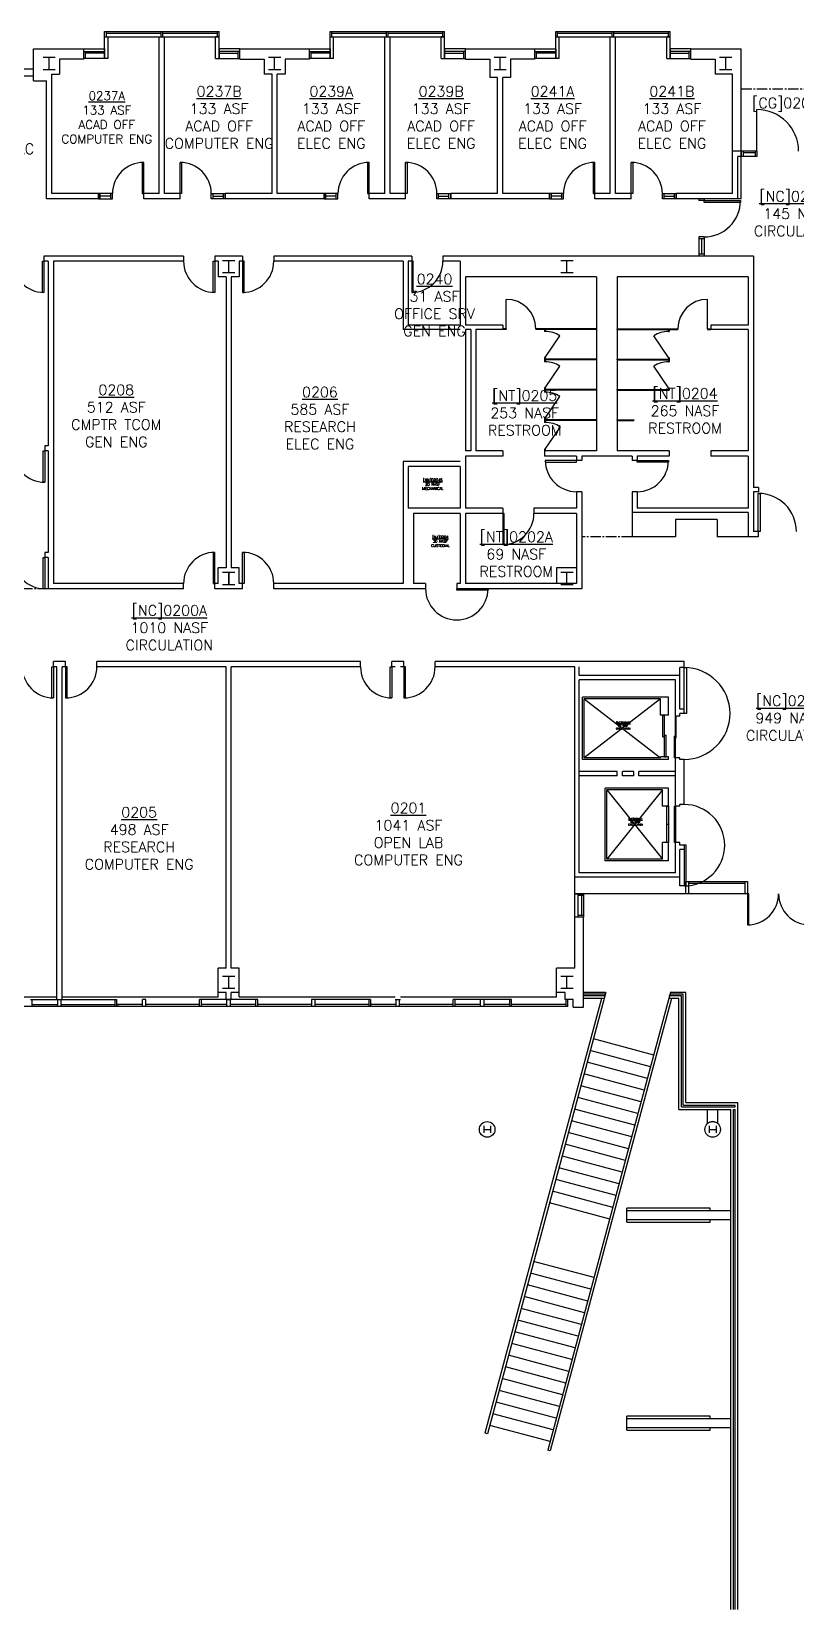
# Model space of a CAD drawing. Header units: inches. Extents: x 1097 to 7213, y 628 to 5215.
# Drawn here: x 2848 to 3729, y 1752 to 3573 of the extents above; entities that cross this region are included whole.
import ezdxf

# ---------------------------------------------------------------- set-up
doc = ezdxf.new("R2010")
doc.units = ezdxf.units.IN
doc.header["$LTSCALE"] = 48
doc.header["$MEASUREMENT"] = 0
doc.linetypes.add('CENTER2', pattern=[1.125, 0.75, -0.125, 0.125, -0.125])
for name, color, linetype in [('a-area-iden', 7, 'Continuous'), ('a-clng', 20, 'Continuous'), ('a-cols', 1, 'Continuous'), ('a-door', 3, 'Continuous'), ('a-flor-evtr', 3, 'Continuous'), ('a-flor-hral', 4, 'Continuous'), ('a-flor-strs', 9, 'Continuous'), ('a-flor-tptn', 9, 'Continuous'), ('a-glaz', 5, 'Continuous'), ('a-wall', 7, 'Continuous')]:
    doc.layers.add(name, color=color, linetype=linetype)
doc.styles.get("Standard").update_dxf_attribs({"font": 'romans.shx'})

msp = doc.modelspace()

# ---------------------------------------------------------------- linework, layer by layer
at = {"layer": 'a-clng', "linetype": 'CENTER2', "ltscale": 0.333333}
for p, q in [((3665.9, 3507.2), (3797.9, 3507.2)), ((3539.9, 2990.2), (3481.9, 2990.2)), ((2866.9, 2930.2), (2696.9, 2930.2))]:
    msp.add_line(p, q, dxfattribs=at)
at = {"layer": 'a-cols'}
for p, q in [((2874.9, 3543.2), (2860.9, 3543.2)), ((2867.9, 3529.2), (2867.9, 3543.2)), ((3134.9, 3543.2), (3120.9, 3543.2)), ((3127.9, 3529.2), (3127.9, 3543.2)), ((3394.9, 3543.2), (3380.9, 3543.2)), ((3387.9, 3529.2), (3387.9, 3543.2)), ((3654.9, 3543.2), (3640.9, 3543.2)), ((3647.9, 3529.2), (3647.9, 3543.2)), ((2874.9, 3529.2), (2860.9, 3529.2)), ((3134.9, 3529.2), (3120.9, 3529.2)), ((3394.9, 3529.2), (3380.9, 3529.2)), ((3654.9, 3529.2), (3640.9, 3529.2)), ((3067.9, 3309.2), (3081.9, 3309.2)), ((3074.9, 3295.2), (3074.9, 3309.2)), ((3457.9, 3309.2), (3471.9, 3309.2)), ((3464.9, 3295.2), (3464.9, 3309.2)), ((3067.9, 3295.2), (3081.9, 3295.2)), ((3457.9, 3295.2), (3471.9, 3295.2)), ((3067.9, 2949.2), (3081.9, 2949.2)), ((3067.9, 2949.2), (3081.9, 2949.2)), ((3067.9, 2935.2), (3081.9, 2935.2)), ((3067.9, 2935.2), (3081.9, 2935.2)), ((3074.9, 2935.2), (3074.9, 2949.2)), ((3074.9, 2949.2), (3074.9, 2935.2)), ((3457.9, 2949.2), (3471.9, 2949.2)), ((3457.9, 2935.2), (3471.9, 2935.2)), ((3464.9, 2935.2), (3464.9, 2949.2)), ((3067.9, 2483.2), (3081.9, 2483.2)), ((3074.9, 2469.2), (3074.9, 2483.2)), ((3457.9, 2483.2), (3471.9, 2483.2)), ((3464.9, 2469.2), (3464.9, 2483.2)), ((3067.9, 2469.2), (3081.9, 2469.2)), ((3457.9, 2469.2), (3471.9, 2469.2)), ((3368.9, 2310.2), (3368.9, 2302.2)), ((3368.9, 2306.2), (3376.9, 2306.2)), ((3376.9, 2310.2), (3376.9, 2302.2)), ((3628.9, 2310.2), (3628.9, 2302.2)), ((3628.9, 2306.2), (3636.9, 2306.2)), ((3636.9, 2310.2), (3636.9, 2302.2))]:
    msp.add_line(p, q, dxfattribs=at)
for centre in [(3372.9, 2306.2), (3632.9, 2306.2)]:
    msp.add_circle(centre, 9, dxfattribs=at)
at = {"layer": 'a-door'}
for p, q in [((3683.9, 3435.2), (3683.9, 3483.2)), ((2976.9, 3422.2), (2975.1, 3422.2)), ((2975.1, 3422.2), (2975.1, 3386.2)), ((2976.9, 3386.2), (2976.9, 3422.2)), ((3018.9, 3386.2), (3018.9, 3422.2)), ((3018.9, 3422.2), (3020.7, 3422.2)), ((3020.7, 3422.2), (3020.7, 3386.2)), ((3236.9, 3422.2), (3235.1, 3422.2)), ((3235.1, 3422.2), (3235.1, 3386.2)), ((3236.9, 3386.2), (3236.9, 3422.2)), ((3278.9, 3386.2), (3278.9, 3422.2)), ((3278.9, 3422.2), (3280.7, 3422.2)), ((3280.7, 3422.2), (3280.7, 3386.2)), ((3496.9, 3422.2), (3495.1, 3422.2)), ((3495.1, 3422.2), (3495.1, 3386.2)), ((3496.9, 3386.2), (3496.9, 3422.2)), ((3538.9, 3386.2), (3538.9, 3422.2)), ((3538.9, 3422.2), (3540.7, 3422.2)), ((3540.7, 3422.2), (3540.7, 3386.2)), ((2975.1, 3386.2), (2976.9, 3386.2)), ((3020.7, 3386.2), (3018.9, 3386.2)), ((3235.1, 3386.2), (3236.9, 3386.2)), ((3280.7, 3386.2), (3278.9, 3386.2)), ((3495.1, 3386.2), (3496.9, 3386.2)), ((3540.7, 3386.2), (3538.9, 3386.2)), ((3622.9, 3378.2), (3664.9, 3378.2)), ((3622.9, 3376.1), (3622.9, 3378.2)), ((3664.9, 3376.1), (3622.9, 3376.1)), ((3664.9, 3378.2), (3664.9, 3376.1)), ((2860.1, 3272.2), (2860.1, 3308.2)), ((2860.1, 3308.2), (2861.9, 3308.2)), ((2861.9, 3308.2), (2861.9, 3272.2)), ((3057.1, 3272.2), (3057.1, 3308.2)), ((3057.1, 3308.2), (3058.9, 3308.2)), ((3058.9, 3308.2), (3058.9, 3272.2)), ((3090.9, 3308.2), (3090.9, 3272.2)), ((3092.7, 3308.2), (3090.9, 3308.2)), ((3092.7, 3272.2), (3092.7, 3308.2)), ((3285.9, 3308.2), (3285.9, 3272.2)), ((3287.7, 3308.2), (3285.9, 3308.2)), ((3287.7, 3272.2), (3287.7, 3308.2)), ((2861.9, 3272.2), (2860.1, 3272.2)), ((3058.9, 3272.2), (3057.1, 3272.2)), ((3090.9, 3272.2), (3092.7, 3272.2)), ((3285.9, 3272.2), (3287.7, 3272.2)), ((2861.1, 3053.2), (2861.1, 3089.2)), ((2861.1, 3089.2), (2862.9, 3089.2)), ((2862.9, 3089.2), (2862.9, 3053.2)), ((3475.9, 3078.2), (3439.9, 3078.2)), ((3439.9, 3078.2), (3439.9, 3076.4)), ((3475.9, 3076.4), (3475.9, 3078.2)), ((3545.9, 3078.2), (3581.9, 3078.2)), ((3545.9, 3076.4), (3545.9, 3078.2)), ((3581.9, 3078.2), (3581.9, 3076.4)), ((3439.9, 3076.4), (3475.9, 3076.4)), ((3581.9, 3076.4), (3545.9, 3076.4)), ((2862.9, 3053.2), (2861.1, 3053.2)), ((3685.4, 2996.2), (3685.4, 3040.2)), ((3685.4, 3040.2), (3687.6, 3040.2)), ((3687.6, 3040.2), (3687.6, 2996.2)), ((3390.9, 3017.2), (3390.9, 2981.2)), ((3392.7, 3017.2), (3390.9, 3017.2)), ((3392.7, 2981.2), (3392.7, 3017.2)), ((3687.6, 2996.2), (3685.4, 2996.2)), ((3058.9, 2972.2), (3057.1, 2972.2)), ((3057.1, 2972.2), (3057.1, 2936.2)), ((3058.9, 2936.2), (3058.9, 2972.2)), ((3090.9, 2936.2), (3090.9, 2972.2)), ((3090.9, 2972.2), (3092.7, 2972.2)), ((3092.7, 2972.2), (3092.7, 2936.2)), ((3390.9, 2981.2), (3392.7, 2981.2)), ((2861.1, 2930.2), (2861.1, 2966.2)), ((2861.1, 2966.2), (2862.9, 2966.2)), ((2862.9, 2966.2), (2862.9, 2930.2)), ((3057.1, 2936.2), (3058.9, 2936.2)), ((3092.7, 2936.2), (3090.9, 2936.2)), ((2862.9, 2930.2), (2861.1, 2930.2)), ((3337.9, 2930.2), (3373.9, 2930.2)), ((3337.9, 2928.4), (3337.9, 2930.2)), ((3373.9, 2928.4), (3337.9, 2928.4)), ((3373.9, 2930.2), (3373.9, 2928.4)), ((2871.1, 2804.2), (2871.1, 2840.2)), ((2871.1, 2840.2), (2872.9, 2840.2)), ((2872.9, 2840.2), (2872.9, 2804.2)), ((2886.9, 2840.2), (2886.9, 2804.2)), ((2888.7, 2840.2), (2886.9, 2840.2)), ((2888.7, 2804.2), (2888.7, 2840.2)), ((3261.1, 2804.2), (3261.1, 2840.2)), ((3261.1, 2840.2), (3262.9, 2840.2)), ((3262.9, 2840.2), (3262.9, 2804.2)), ((3276.9, 2840.2), (3276.9, 2804.2)), ((3278.7, 2840.2), (3276.9, 2840.2)), ((3278.7, 2804.2), (3278.7, 2840.2)), ((3599.9, 2786.2), (3599.9, 2839.2)), ((3599.9, 2839.2), (3602.6, 2839.2)), ((3602.6, 2839.2), (3602.6, 2786.2)), ((2872.9, 2804.2), (2871.1, 2804.2)), ((2886.9, 2804.2), (2888.7, 2804.2)), ((3262.9, 2804.2), (3261.1, 2804.2)), ((3276.9, 2804.2), (3278.7, 2804.2)), ((3602.6, 2786.2), (3599.9, 2786.2)), ((3575.4, 2759.2), (3575.4, 2784.2)), ((3575.4, 2784.2), (3577.4, 2784.2)), ((3577.4, 2736.2), (3577.4, 2784.2)), ((3589.9, 2735.2), (3589.9, 2783.2)), ((3590.9, 2783.2), (3589.9, 2783.2)), ((3590.9, 2758.2), (3590.9, 2783.2)), ((3575.4, 2759.2), (3577.4, 2759.2)), ((3577.4, 2761.2), (3579.4, 2761.2)), ((3579.4, 2736.2), (3579.4, 2761.2)), ((3588.9, 2735.2), (3588.9, 2760.2)), ((3589.9, 2760.2), (3588.9, 2760.2)), ((3590.9, 2758.2), (3589.9, 2758.2)), ((3577.4, 2736.2), (3579.4, 2736.2)), ((3589.9, 2735.2), (3588.9, 2735.2)), ((3579.9, 2679.2), (3581.9, 2679.2)), ((3579.9, 2637.2), (3579.9, 2679.2)), ((3581.9, 2679.2), (3581.9, 2637.2)), ((3588.9, 2679.2), (3589.9, 2679.2)), ((3588.9, 2637.2), (3588.9, 2679.2)), ((3589.9, 2679.2), (3589.9, 2637.2)), ((3581.9, 2658.2), (3579.9, 2658.2)), ((3581.9, 2637.2), (3579.9, 2637.2)), ((3589.9, 2637.2), (3588.9, 2637.2)), ((3599.9, 2634.2), (3599.9, 2587.2)), ((3602.3, 2634.2), (3599.9, 2634.2)), ((3602.3, 2587.2), (3602.3, 2634.2)), ((3599.9, 2587.2), (3602.3, 2587.2)), ((3672.9, 2578.2), (3672.9, 2542.2)), ((3674.7, 2578.2), (3672.9, 2578.2)), ((3674.7, 2542.2), (3674.7, 2578.2)), ((3672.9, 2542.2), (3674.7, 2542.2))]:
    msp.add_line(p, q, dxfattribs=at)
for centre, radius, start, end in [((3683.9, 3435.2), 48, 0, 90), ((2976.9, 3386.2), 36, 90, 180), ((3018.9, 3386.2), 36, 0, 90), ((3236.9, 3386.2), 36, 90, 180), ((3278.9, 3386.2), 36, 0, 90), ((3496.9, 3386.2), 36, 90, 180), ((3538.9, 3386.2), 36, 0, 90), ((3622.9, 3378.2), 42, 270, 0), ((2861.9, 3308.2), 36, 180, 270), ((3058.9, 3308.2), 36, 180, 270), ((3090.9, 3308.2), 36, 270, 0), ((3285.9, 3308.2), 36, 270, 0), ((2862.9, 3089.2), 36, 180, 270), ((3475.9, 3078.2), 36, 180, 270), ((3545.9, 3078.2), 36, 270, 0), ((3685.4, 2996.2), 44, 0, 90), ((3390.9, 3017.2), 36, 270, 0), ((3058.9, 2936.2), 36, 90, 180), ((3090.9, 2936.2), 36, 0, 90), ((2862.9, 2966.2), 36, 180, 270), ((3337.9, 2930.2), 36, 180, 0), ((2872.9, 2840.2), 36, 180, 270), ((2886.9, 2840.2), 36, 270, 0), ((3262.9, 2840.2), 36, 180, 270), ((3276.9, 2840.2), 36, 270, 0), ((3599.9, 2786.2), 53, 270, 90), ((3599.9, 2634.2), 47, 270, 90), ((3672.9, 2578.2), 36, 270, 0), ((3744.9, 2578.2), 36, 180, 270)]:
    msp.add_arc(centre, radius, start, end, dxfattribs=at)
at = {"layer": 'a-flor-evtr'}
for p, q in [((3482.9, 2733.2), (3482.9, 2805.2)), ((3581.9, 2805.2), (3482.9, 2805.2)), ((3581.9, 2784.2), (3581.9, 2805.2)), ((3572.9, 2803.2), (3484.9, 2803.2)), ((3484.9, 2735.2), (3484.9, 2803.2)), ((3572.9, 2803.2), (3484.9, 2735.2)), ((3484.9, 2803.2), (3572.9, 2735.2)), ((3572.9, 2784.2), (3572.9, 2803.2)), ((3581.9, 2784.2), (3572.9, 2784.2)), ((3581.9, 2733.2), (3482.9, 2733.2)), ((3572.9, 2735.2), (3484.9, 2735.2)), ((3581.9, 2736.2), (3572.9, 2736.2)), ((3572.9, 2735.2), (3572.9, 2736.2)), ((3581.9, 2733.2), (3581.9, 2736.2)), ((3581.9, 2700.2), (3508.9, 2700.2)), ((3508.9, 2616.2), (3508.9, 2700.2)), ((3574.9, 2698.2), (3510.9, 2698.2)), ((3510.9, 2618.2), (3510.9, 2698.2)), ((3574.9, 2698.2), (3510.9, 2618.2)), ((3510.9, 2698.2), (3574.9, 2618.2)), ((3574.9, 2679.2), (3574.9, 2698.2)), ((3581.9, 2679.2), (3581.9, 2700.2)), ((3581.9, 2679.2), (3574.9, 2679.2)), ((3574.9, 2618.2), (3574.9, 2637.2)), ((3581.9, 2637.2), (3574.9, 2637.2)), ((3581.9, 2616.2), (3581.9, 2637.2)), ((3581.9, 2616.2), (3508.9, 2616.2)), ((3574.9, 2618.2), (3510.9, 2618.2))]:
    msp.add_line(p, q, dxfattribs=at)
at = {"layer": 'a-flor-hral', "ltscale": 0.333333}
for p, q in [((3509.2, 2462.2), (3483.9, 2462.2)), ((3508.6, 2460.2), (3483.9, 2460.2)), ((3596.9, 2460.2), (3583.2, 2460.2)), ((3598.9, 2462.2), (3583.7, 2462.2)), ((3596.9, 2332.2), (3596.9, 2460.2)), ((3598.9, 2334.2), (3598.9, 2462.2)), ((3504.7, 2457.2), (3455.7, 2274.2)), ((3507.8, 2457.2), (3458.8, 2274.2)), ((3582.4, 2457.2), (3533.3, 2274.2)), ((3585.5, 2457.2), (3536.4, 2274.2)), ((3596.9, 2332.2), (3658.9, 2332.2)), ((3598.9, 2334.2), (3658.9, 2334.2)), ((3658.9, 2332.2), (3658.9, 2334.2)), ((3656.9, 1752.2), (3656.9, 2329.2)), ((3656.9, 2329.2), (3658.9, 2329.2)), ((3658.9, 1752.2), (3658.9, 2329.2))]:
    msp.add_line(p, q, dxfattribs=at)
at = {"layer": 'a-flor-hral'}
for p, q in [((3483.9, 2460.2), (3483.9, 2462.2)), ((3508.6, 2460.2), (3509.2, 2462.2)), ((3583.2, 2460.2), (3583.7, 2462.2)), ((3507.8, 2457.2), (3504.7, 2457.2)), ((3585.5, 2457.2), (3582.4, 2457.2)), ((3455.7, 2274.2), (3370.3, 1955.6)), ((3458.8, 2274.2), (3373.2, 1954.8)), ((3533.3, 2274.2), (3442.8, 1936.2)), ((3536.4, 2274.2), (3445.7, 1935.4)), ((3373.2, 1954.8), (3370.3, 1955.6)), ((3445.7, 1935.4), (3442.8, 1936.2))]:
    msp.add_line(p, q, dxfattribs=at)
at = {"layer": 'a-flor-strs', "ltscale": 0.4}
for p, q in [((3564.9, 2392.1), (3495.4, 2410.8)), ((3561.3, 2378.6), (3491.8, 2397.2)), ((3554.1, 2351.6), (3484.5, 2370.2)), ((3557.7, 2365.1), (3488.1, 2383.7)), ((3550.4, 2338), (3480.9, 2356.7)), ((3546.8, 2324.5), (3477.3, 2343.1)), ((3539.6, 2297.5), (3470, 2316.1)), ((3543.2, 2311), (3473.6, 2329.6)), ((3535.9, 2283.9), (3466.4, 2302.6)), ((3518.1, 2274.2), (3462.8, 2289.1)), ((3464, 2274.2), (3459.2, 2275.5))]:
    msp.add_line(p, q, dxfattribs=at)
at = {"layer": 'a-flor-strs'}
for p, q in [((3525.1, 2243.4), (3455.5, 2262)), ((3528.7, 2256.9), (3464, 2274.2)), ((3532.3, 2270.4), (3518.1, 2274.2)), ((3521.5, 2229.8), (3451.9, 2248.5)), ((3517.8, 2216.3), (3448.3, 2235)), ((3514.2, 2202.8), (3444.7, 2221.4)), ((3496.1, 2135.2), (3426.5, 2153.8)), ((3492.5, 2121.7), (3422.9, 2140.3)), ((3485.2, 2094.6), (3415.7, 2113.3)), ((3488.8, 2108.1), (3419.3, 2126.8)), ((3481.6, 2081.1), (3412, 2099.7)), ((3478, 2067.6), (3408.4, 2086.2)), ((3470.7, 2040.5), (3401.2, 2059.2)), ((3474.3, 2054.1), (3404.8, 2072.7)), ((3467.1, 2027), (3397.6, 2045.6)), ((3463.5, 2013.5), (3393.9, 2032.1)), ((3456.2, 1986.4), (3386.7, 2005.1)), ((3459.9, 2000), (3390.3, 2018.6)), ((3452.6, 1972.9), (3383.1, 1991.5)), ((3449, 1959.4), (3379.4, 1978)), ((3445.4, 1945.9), (3375.8, 1964.5))]:
    msp.add_line(p, q, dxfattribs=at)
at = {"layer": 'a-flor-tptn'}
for p, q in [((3394.9, 3230.2), (3394.9, 3264.2)), ((3626.9, 3230.2), (3626.9, 3264.2)), ((3394.9, 3230.2), (3390.9, 3230.2)), ((3390.9, 3230.2), (3390.9, 3229.2)), ((3394.9, 3229.2), (3390.9, 3229.2)), ((3394.9, 3230.2), (3394.9, 3229.2)), ((3498.9, 3230.2), (3428.9, 3230.2)), ((3428.9, 3230.2), (3428.9, 3229.2)), ((3498.9, 3229.2), (3428.9, 3229.2)), ((3438.9, 3229.2), (3438.9, 3227.2)), ((3439.9, 3227.2), (3438.9, 3227.2)), ((3439.9, 3229.2), (3439.9, 3227.2)), ((3498.9, 3229.2), (3498.9, 3230.2)), ((3522.9, 3230.2), (3592.9, 3230.2)), ((3522.9, 3229.2), (3522.9, 3230.2)), ((3522.9, 3229.2), (3592.9, 3229.2)), ((3581.9, 3229.2), (3581.9, 3227.2)), ((3581.9, 3227.2), (3582.9, 3227.2)), ((3582.9, 3229.2), (3582.9, 3227.2)), ((3592.9, 3230.2), (3592.9, 3229.2)), ((3626.9, 3230.2), (3626.9, 3229.2)), ((3626.9, 3230.2), (3630.9, 3230.2)), ((3626.9, 3229.2), (3630.9, 3229.2)), ((3630.9, 3230.2), (3630.9, 3229.2)), ((3439.9, 3197.2), (3456.7, 3222.1)), ((3581.9, 3197.2), (3565.2, 3222.1)), ((3439.9, 3197.2), (3438.9, 3197.2)), ((3438.9, 3197.2), (3438.9, 3192.2)), ((3439.9, 3192.2), (3438.9, 3192.2)), ((3439.9, 3197.2), (3439.9, 3192.2)), ((3498.9, 3195.2), (3439.9, 3195.2)), ((3498.9, 3194.2), (3439.9, 3194.2)), ((3439.9, 3162.2), (3456.7, 3187.1)), ((3498.9, 3194.2), (3498.9, 3195.2)), ((3522.9, 3195.2), (3581.9, 3195.2)), ((3522.9, 3194.2), (3522.9, 3195.2)), ((3522.9, 3194.2), (3581.9, 3194.2)), ((3581.9, 3162.2), (3565.2, 3187.1)), ((3581.9, 3197.2), (3582.9, 3197.2)), ((3581.9, 3197.2), (3581.9, 3192.2)), ((3581.9, 3192.2), (3582.9, 3192.2)), ((3582.9, 3197.2), (3582.9, 3192.2)), ((3439.9, 3162.2), (3438.9, 3162.2)), ((3438.9, 3162.2), (3438.9, 3157.2)), ((3439.9, 3157.2), (3438.9, 3157.2)), ((3439.9, 3162.2), (3439.9, 3157.2)), ((3498.9, 3160.2), (3439.9, 3160.2)), ((3498.9, 3159.2), (3439.9, 3159.2)), ((3439.9, 3127.2), (3456.7, 3152.1)), ((3498.9, 3159.2), (3498.9, 3160.2)), ((3522.9, 3160.2), (3581.9, 3160.2)), ((3522.9, 3159.2), (3522.9, 3160.2)), ((3522.9, 3159.2), (3582.9, 3159.2)), ((3581.9, 3162.2), (3582.9, 3162.2)), ((3581.9, 3162.2), (3581.9, 3160.2)), ((3582.9, 3162.2), (3582.9, 3159.2)), ((3439.9, 3127.2), (3438.9, 3127.2)), ((3438.9, 3127.2), (3438.9, 3122.2)), ((3439.9, 3122.2), (3438.9, 3122.2)), ((3439.9, 3127.2), (3439.9, 3122.2)), ((3498.9, 3125.2), (3439.9, 3125.2)), ((3498.9, 3124.2), (3439.9, 3124.2)), ((3439.9, 3091.2), (3457.3, 3116.9)), ((3498.9, 3124.2), (3498.9, 3125.2)), ((3522.9, 3125.2), (3541.9, 3125.2)), ((3522.9, 3124.2), (3522.9, 3125.2)), ((3522.9, 3124.2), (3541.9, 3124.2)), ((3541.9, 3125.2), (3541.9, 3124.2)), ((3439.9, 3091.2), (3438.9, 3091.2)), ((3438.9, 3091.2), (3438.9, 3089.2)), ((3439.9, 3089.2), (3438.9, 3089.2)), ((3439.9, 3091.2), (3439.9, 3089.2))]:
    msp.add_line(p, q, dxfattribs=at)
for centre, radius, start, end in [((3394.9, 3230.2), 34, 0, 90), ((3626.9, 3230.2), 34, 90, 180), ((3439.9, 3197.2), 30, 56, 90), ((3581.9, 3197.2), 30, 90, 124), ((3439.9, 3162.2), 30, 56, 90), ((3581.9, 3162.2), 30, 90, 124), ((3439.9, 3127.2), 30, 56, 90), ((3439.9, 3091.2), 31, 56, 90)]:
    msp.add_arc(centre, radius, start, end, dxfattribs=at)
at = {"layer": 'a-glaz'}
for p, q in [((2931.9, 3573.2), (3063.9, 3573.2)), ((2931.9, 3567.2), (2931.9, 3573.2)), ((2933.9, 3567.2), (2933.9, 3573.2)), ((2933.9, 3571.2), (2996.9, 3571.2)), ((2996.9, 3567.2), (2996.9, 3573.2)), ((2998.9, 3567.2), (2998.9, 3573.2)), ((2998.9, 3571.2), (3061.9, 3571.2)), ((3061.9, 3567.2), (3061.9, 3573.2)), ((3063.9, 3567.2), (3063.9, 3573.2)), ((3191.9, 3573.2), (3323.9, 3573.2)), ((3191.9, 3567.2), (3191.9, 3573.2)), ((3193.9, 3567.2), (3193.9, 3573.2)), ((3193.9, 3571.2), (3256.9, 3571.2)), ((3256.9, 3567.2), (3256.9, 3573.2)), ((3258.9, 3567.2), (3258.9, 3573.2)), ((3258.9, 3571.2), (3321.9, 3571.2)), ((3321.9, 3567.2), (3321.9, 3573.2)), ((3323.9, 3567.2), (3323.9, 3573.2)), ((3451.9, 3573.2), (3583.9, 3573.2)), ((3451.9, 3567.2), (3451.9, 3573.2)), ((3453.9, 3567.2), (3453.9, 3573.2)), ((3453.9, 3571.2), (3516.9, 3571.2)), ((3516.9, 3567.2), (3516.9, 3573.2)), ((3518.9, 3567.2), (3518.9, 3573.2)), ((3518.9, 3571.2), (3581.9, 3571.2)), ((3581.9, 3567.2), (3581.9, 3573.2)), ((3583.9, 3567.2), (3583.9, 3573.2)), ((2907.9, 3553.2), (2931.9, 3553.2)), ((2907.9, 3542.2), (2907.9, 3553.2)), ((2931.9, 3567.2), (3063.9, 3567.2)), ((2931.9, 3553.2), (2931.9, 3542.2)), ((3087.9, 3553.2), (3063.9, 3553.2)), ((3063.9, 3553.2), (3063.9, 3542.2)), ((3087.9, 3542.2), (3087.9, 3553.2)), ((3167.9, 3553.2), (3191.9, 3553.2)), ((3167.9, 3542.2), (3167.9, 3553.2)), ((3191.9, 3567.2), (3323.9, 3567.2)), ((3191.9, 3553.2), (3191.9, 3542.2)), ((3347.9, 3553.2), (3323.9, 3553.2)), ((3323.9, 3553.2), (3323.9, 3542.2)), ((3347.9, 3542.2), (3347.9, 3553.2)), ((3427.9, 3553.2), (3451.9, 3553.2)), ((3427.9, 3542.2), (3427.9, 3553.2)), ((3451.9, 3567.2), (3583.9, 3567.2)), ((3451.9, 3553.2), (3451.9, 3542.2)), ((3607.9, 3553.2), (3583.9, 3553.2)), ((3583.9, 3553.2), (3583.9, 3542.2)), ((3607.9, 3542.2), (3607.9, 3553.2)), ((2907.9, 3550.2), (2931.9, 3550.2)), ((2931.9, 3542.2), (2907.9, 3542.2)), ((2909.9, 3542.2), (2909.9, 3550.2)), ((2931.9, 3548.2), (2909.9, 3548.2)), ((3087.9, 3550.2), (3063.9, 3550.2)), ((3063.9, 3548.2), (3085.9, 3548.2)), ((3063.9, 3542.2), (3087.9, 3542.2)), ((3085.9, 3542.2), (3085.9, 3550.2)), ((3167.9, 3550.2), (3191.9, 3550.2)), ((3191.9, 3542.2), (3167.9, 3542.2)), ((3169.9, 3542.2), (3169.9, 3550.2)), ((3191.9, 3548.2), (3169.9, 3548.2)), ((3347.9, 3550.2), (3323.9, 3550.2)), ((3323.9, 3548.2), (3345.9, 3548.2)), ((3323.9, 3542.2), (3347.9, 3542.2)), ((3345.9, 3542.2), (3345.9, 3550.2)), ((3427.9, 3550.2), (3451.9, 3550.2)), ((3451.9, 3542.2), (3427.9, 3542.2)), ((3429.9, 3542.2), (3429.9, 3550.2)), ((3451.9, 3548.2), (3429.9, 3548.2)), ((3607.9, 3550.2), (3583.9, 3550.2)), ((3583.9, 3548.2), (3605.9, 3548.2)), ((3583.9, 3542.2), (3607.9, 3542.2)), ((3605.9, 3542.2), (3605.9, 3550.2)), ((2755.9, 3530.2), (2849.9, 3530.2)), ((2755.9, 3522.2), (2849.9, 3522.2)), ((2849.9, 3522.2), (2849.9, 3530.2)), ((3683.9, 3435.2), (3665.9, 3435.2)), ((3665.9, 3435.2), (3665.9, 3429.2)), ((3683.9, 3429.2), (3665.9, 3429.2)), ((3667.9, 3435.2), (3667.9, 3429.2)), ((3681.9, 3433.2), (3667.9, 3433.2)), ((3681.9, 3435.2), (3681.9, 3429.2)), ((3683.9, 3435.2), (3683.9, 3429.2)), ((2940.9, 3386.2), (2924.9, 3386.2)), ((2924.9, 3386.2), (2924.9, 3380.2)), ((2924.9, 3380.2), (2940.9, 3380.2)), ((2926.9, 3380.2), (2926.9, 3386.2)), ((2938.9, 3383.2), (2926.9, 3383.2)), ((2938.9, 3380.2), (2938.9, 3386.2)), ((2940.9, 3380.2), (2940.9, 3386.2)), ((3054.9, 3386.2), (3070.9, 3386.2)), ((3054.9, 3380.2), (3054.9, 3386.2)), ((3070.9, 3380.2), (3054.9, 3380.2)), ((3056.9, 3380.2), (3056.9, 3386.2)), ((3056.9, 3383.2), (3068.9, 3383.2)), ((3068.9, 3380.2), (3068.9, 3386.2)), ((3070.9, 3386.2), (3070.9, 3380.2)), ((3200.9, 3386.2), (3184.9, 3386.2)), ((3184.9, 3386.2), (3184.9, 3380.2)), ((3184.9, 3380.2), (3200.9, 3380.2)), ((3186.9, 3380.2), (3186.9, 3386.2)), ((3198.9, 3383.2), (3186.9, 3383.2)), ((3198.9, 3380.2), (3198.9, 3386.2)), ((3200.9, 3380.2), (3200.9, 3386.2)), ((3314.9, 3386.2), (3330.9, 3386.2)), ((3314.9, 3380.2), (3314.9, 3386.2)), ((3330.9, 3380.2), (3314.9, 3380.2)), ((3316.9, 3380.2), (3316.9, 3386.2)), ((3316.9, 3383.2), (3328.9, 3383.2)), ((3328.9, 3380.2), (3328.9, 3386.2)), ((3330.9, 3386.2), (3330.9, 3380.2)), ((3460.9, 3386.2), (3444.9, 3386.2)), ((3444.9, 3386.2), (3444.9, 3380.2)), ((3444.9, 3380.2), (3460.9, 3380.2)), ((3446.9, 3380.2), (3446.9, 3386.2)), ((3458.9, 3383.2), (3446.9, 3383.2)), ((3458.9, 3380.2), (3458.9, 3386.2)), ((3460.9, 3380.2), (3460.9, 3386.2)), ((3574.9, 3386.2), (3590.9, 3386.2)), ((3574.9, 3380.2), (3574.9, 3386.2)), ((3590.9, 3380.2), (3574.9, 3380.2)), ((3576.9, 3380.2), (3576.9, 3386.2)), ((3576.9, 3383.2), (3588.9, 3383.2)), ((3588.9, 3380.2), (3588.9, 3386.2)), ((3590.9, 3386.2), (3590.9, 3380.2)), ((3622.9, 3336.2), (3616.9, 3336.2)), ((3616.9, 3336.2), (3616.9, 3314.2)), ((3622.9, 3334.2), (3616.9, 3334.2)), ((3619.9, 3334.2), (3619.9, 3316.2)), ((3622.9, 3336.2), (3622.9, 3314.2)), ((3622.9, 3316.2), (3616.9, 3316.2)), ((3622.9, 3314.2), (3616.9, 3314.2)), ((3601.9, 2592.2), (3672.9, 2592.2)), ((3601.9, 2578.2), (3601.9, 2592.2)), ((3604.9, 2592.2), (3604.9, 2578.2)), ((3669.9, 2590.2), (3604.9, 2590.2)), ((3669.9, 2592.2), (3669.9, 2578.2)), ((3672.9, 2592.2), (3672.9, 2578.2)), ((3473.9, 2551.2), (3473.9, 2578.2)), ((3473.9, 2578.2), (3483.9, 2578.2)), ((3477.9, 2551.2), (3477.9, 2578.2)), ((3483.9, 2576.2), (3477.9, 2576.2)), ((3481.9, 2553.2), (3481.9, 2576.2)), ((3483.9, 2578.2), (3483.9, 2551.2)), ((3672.9, 2578.2), (3601.9, 2578.2)), ((3483.9, 2551.2), (3473.9, 2551.2)), ((3483.9, 2553.2), (3477.9, 2553.2)), ((3465.9, 2448.2), (2094.9, 2448.2)), ((2846.4, 2456.2), (2945.9, 2456.2)), ((2848.4, 2448.2), (2848.4, 2456.2)), ((2848.4, 2450.2), (2877.9, 2450.2)), ((2877.9, 2448.2), (2877.9, 2456.2)), ((2881.9, 2448.2), (2881.9, 2456.2)), ((2881.9, 2450.2), (2943.9, 2450.2)), ((2943.9, 2448.2), (2943.9, 2456.2)), ((2945.9, 2448.2), (2945.9, 2456.2)), ((2975.4, 2450.2), (2945.9, 2450.2)), ((2945.9, 2450.2), (2948.8, 2450.2)), ((2975.4, 2448.2), (2975.4, 2456.2)), ((2979.4, 2456.2), (2975.4, 2456.2)), ((2979.4, 2448.2), (2979.4, 2456.2)), ((3041.4, 2450.2), (2979.4, 2450.2)), ((3041.4, 2448.2), (3041.4, 2456.2)), ((3108.4, 2456.2), (3041.4, 2456.2)), ((3043.4, 2448.2), (3043.4, 2456.2)), ((3072.9, 2450.2), (3043.4, 2450.2)), ((3072.9, 2448.2), (3072.9, 2456.2)), ((3076.9, 2448.2), (3076.9, 2456.2)), ((3106.4, 2450.2), (3076.9, 2450.2)), ((3106.4, 2448.2), (3106.4, 2456.2)), ((3108.4, 2448.2), (3108.4, 2456.2)), ((3170.4, 2450.2), (3108.4, 2450.2)), ((3170.4, 2456.2), (3170.4, 2448.2)), ((3238.4, 2456.2), (3170.4, 2456.2)), ((3174.4, 2456.2), (3174.4, 2448.2)), ((3236.4, 2450.2), (3174.4, 2450.2)), ((3236.4, 2456.2), (3236.4, 2448.2)), ((3238.4, 2456.2), (3238.4, 2448.2)), ((3267.9, 2450.2), (3238.4, 2450.2)), ((3267.9, 2448.2), (3267.9, 2456.2)), ((3271.9, 2448.2), (3271.9, 2456.2)), ((3333.9, 2450.2), (3271.9, 2450.2)), ((3333.9, 2448.2), (3333.9, 2456.2)), ((3400.9, 2456.2), (3333.9, 2456.2)), ((3335.9, 2448.2), (3335.9, 2456.2)), ((3365.4, 2450.2), (3335.9, 2450.2)), ((3365.4, 2448.2), (3365.4, 2456.2)), ((3369.4, 2448.2), (3369.4, 2456.2)), ((3398.9, 2450.2), (3369.4, 2450.2)), ((3398.9, 2448.2), (3398.9, 2456.2)), ((3400.9, 2448.2), (3400.9, 2456.2)), ((3463.9, 2450.2), (3400.9, 2450.2)), ((3465.9, 2456.2), (3463.9, 2456.2)), ((3463.9, 2448.2), (3463.9, 2456.2)), ((3465.9, 2448.2), (3465.9, 2456.2))]:
    msp.add_line(p, q, dxfattribs=at)
at = {"layer": 'a-wall'}
for p, q in [((2849.9, 3553.2), (2907.9, 3553.2)), ((2849.9, 3516.2), (2849.9, 3553.2)), ((2907.9, 3541.2), (2907.9, 3553.2)), ((2931.9, 3542.2), (2931.9, 3567.2)), ((2931.9, 3567.2), (2935.9, 3567.2)), ((2935.9, 3542.2), (2935.9, 3567.2)), ((2994.9, 3567.2), (3000.9, 3567.2)), ((2994.9, 3386.2), (2994.9, 3567.2)), ((3000.9, 3386.2), (3000.9, 3567.2)), ((3059.9, 3542.2), (3059.9, 3567.2)), ((3063.9, 3567.2), (3059.9, 3567.2)), ((3063.9, 3542.2), (3063.9, 3567.2)), ((3087.9, 3553.2), (3167.9, 3553.2)), ((3087.9, 3541.2), (3087.9, 3553.2)), ((3167.9, 3541.2), (3167.9, 3553.2)), ((3191.9, 3542.2), (3191.9, 3567.2)), ((3191.9, 3567.2), (3195.9, 3567.2)), ((3195.9, 3542.2), (3195.9, 3567.2)), ((3254.9, 3567.2), (3260.9, 3567.2)), ((3254.9, 3386.2), (3254.9, 3567.2)), ((3260.9, 3386.2), (3260.9, 3567.2)), ((3319.9, 3542.2), (3319.9, 3567.2)), ((3323.9, 3567.2), (3319.9, 3567.2)), ((3323.9, 3542.2), (3323.9, 3567.2)), ((3347.9, 3553.2), (3427.9, 3553.2)), ((3347.9, 3541.2), (3347.9, 3553.2)), ((3427.9, 3541.2), (3427.9, 3553.2)), ((3451.9, 3542.2), (3451.9, 3567.2)), ((3451.9, 3567.2), (3455.9, 3567.2)), ((3455.9, 3542.2), (3455.9, 3567.2)), ((3514.9, 3567.2), (3520.9, 3567.2)), ((3514.9, 3386.2), (3514.9, 3567.2)), ((3520.9, 3386.2), (3520.9, 3567.2)), ((3579.9, 3542.2), (3579.9, 3567.2)), ((3583.9, 3567.2), (3579.9, 3567.2)), ((3583.9, 3542.2), (3583.9, 3567.2)), ((3607.9, 3541.2), (3607.9, 3553.2)), ((3607.9, 3553.2), (3665.9, 3553.2)), ((3665.9, 3380.2), (3665.9, 3553.2)), ((2907.9, 3541.2), (2879.9, 3541.2)), ((2879.9, 3541.2), (2879.9, 3524.2)), ((2935.9, 3542.2), (2931.9, 3542.2)), ((3059.9, 3542.2), (3063.9, 3542.2)), ((3087.9, 3541.2), (3115.9, 3541.2)), ((3115.9, 3541.2), (3115.9, 3524.2)), ((3139.9, 3541.2), (3139.9, 3524.2)), ((3167.9, 3541.2), (3139.9, 3541.2)), ((3195.9, 3542.2), (3191.9, 3542.2)), ((3319.9, 3542.2), (3323.9, 3542.2)), ((3347.9, 3541.2), (3375.9, 3541.2)), ((3375.9, 3541.2), (3375.9, 3520.2)), ((3399.9, 3541.2), (3399.9, 3520.2)), ((3427.9, 3541.2), (3399.9, 3541.2)), ((3455.9, 3542.2), (3451.9, 3542.2)), ((3579.9, 3542.2), (3583.9, 3542.2)), ((3607.9, 3541.2), (3635.9, 3541.2)), ((3635.9, 3541.2), (3635.9, 3524.2)), ((2849.9, 3516.2), (2864.9, 3516.2)), ((2864.9, 3380.2), (2864.9, 3516.2)), ((2870.9, 3386.2), (2870.9, 3524.2)), ((2870.9, 3524.2), (2879.9, 3524.2)), ((3124.9, 3524.2), (3115.9, 3524.2)), ((3124.9, 3386.2), (3124.9, 3524.2)), ((3139.9, 3524.2), (3130.9, 3524.2)), ((3130.9, 3386.2), (3130.9, 3524.2)), ((3384.9, 3520.2), (3375.9, 3520.2)), ((3384.9, 3386.2), (3384.9, 3520.2)), ((3399.9, 3520.2), (3390.9, 3520.2)), ((3390.9, 3386.2), (3390.9, 3520.2)), ((3655.9, 3524.2), (3635.9, 3524.2)), ((3655.9, 3386.2), (3655.9, 3524.2)), ((3665.9, 3435.2), (3655.9, 3435.2)), ((3661.9, 3380.2), (3661.9, 3429.2)), ((3665.9, 3429.2), (3661.9, 3429.2)), ((2924.9, 3380.2), (2864.9, 3380.2)), ((2924.9, 3386.2), (2870.9, 3386.2)), ((2924.9, 3380.2), (2924.9, 3386.2)), ((2994.9, 3386.2), (2976.9, 3386.2)), ((2976.9, 3380.2), (2976.9, 3386.2)), ((3018.9, 3380.2), (2976.9, 3380.2)), ((3018.9, 3386.2), (3000.9, 3386.2)), ((3018.9, 3380.2), (3018.9, 3386.2)), ((3124.9, 3386.2), (3070.9, 3386.2)), ((3070.9, 3380.2), (3070.9, 3386.2)), ((3184.9, 3380.2), (3070.9, 3380.2)), ((3184.9, 3386.2), (3130.9, 3386.2)), ((3184.9, 3380.2), (3184.9, 3386.2)), ((3254.9, 3386.2), (3236.9, 3386.2)), ((3236.9, 3380.2), (3236.9, 3386.2)), ((3278.9, 3380.2), (3236.9, 3380.2)), ((3278.9, 3386.2), (3260.9, 3386.2)), ((3278.9, 3380.2), (3278.9, 3386.2)), ((3384.9, 3386.2), (3330.9, 3386.2)), ((3330.9, 3380.2), (3330.9, 3386.2)), ((3444.9, 3380.2), (3330.9, 3380.2)), ((3444.9, 3386.2), (3390.9, 3386.2)), ((3444.9, 3380.2), (3444.9, 3386.2)), ((3514.9, 3386.2), (3496.9, 3386.2)), ((3496.9, 3380.2), (3496.9, 3386.2)), ((3538.9, 3380.2), (3496.9, 3380.2)), ((3538.9, 3386.2), (3520.9, 3386.2)), ((3538.9, 3380.2), (3538.9, 3386.2)), ((3655.9, 3386.2), (3590.9, 3386.2)), ((3590.9, 3380.2), (3590.9, 3386.2)), ((3665.9, 3380.2), (3590.9, 3380.2)), ((3616.9, 3380.2), (3616.9, 3378.2)), ((3622.9, 3378.2), (3616.9, 3378.2)), ((3622.9, 3380.2), (3622.9, 3378.2)), ((3022.9, 3314.2), (2861.9, 3314.2)), ((2861.9, 3314.2), (2861.9, 3308.2)), ((3022.9, 3314.2), (3022.9, 3308.2)), ((3090.9, 3314.2), (3058.9, 3314.2)), ((3058.9, 3314.2), (3058.9, 3308.2)), ((3090.9, 3314.2), (3090.9, 3308.2)), ((3285.9, 3314.2), (3126.9, 3314.2)), ((3126.9, 3314.2), (3126.9, 3308.2)), ((3285.9, 3314.2), (3285.9, 3308.2)), ((3679.9, 3314.2), (3321.9, 3314.2)), ((3321.9, 3314.2), (3321.9, 3308.2)), ((3679.9, 3314.2), (3679.9, 3047.2)), ((2866.9, 3308.2), (2861.9, 3308.2)), ((2866.9, 3308.2), (2866.9, 3095.2)), ((2872.9, 3308.2), (2872.9, 2936.2)), ((3002.9, 3308.2), (2872.9, 3308.2)), ((3022.9, 3308.2), (3002.9, 3308.2)), ((3062.9, 3308.2), (3058.9, 3308.2)), ((3062.9, 3308.2), (3062.9, 3290.2)), ((3086.9, 3308.2), (3086.9, 3290.2)), ((3090.9, 3308.2), (3086.9, 3308.2)), ((3275.9, 3308.2), (3126.9, 3308.2)), ((3275.9, 3308.2), (3275.9, 3229.2)), ((3281.9, 3308.2), (3281.9, 3234.2)), ((3285.9, 3308.2), (3281.9, 3308.2)), ((3341.9, 3308.2), (3321.9, 3308.2)), ((3341.9, 3308.2), (3341.9, 3234.2)), ((3071.9, 3290.2), (3062.9, 3290.2)), ((3071.9, 3290.2), (3071.9, 2954.2)), ((3086.9, 3290.2), (3077.9, 3290.2)), ((3077.9, 3290.2), (3077.9, 2954.2)), ((3498.9, 3290.2), (3347.9, 3290.2)), ((3347.9, 3290.2), (3347.9, 3234.2)), ((3498.9, 3290.2), (3498.9, 3089.2)), ((3673.9, 3290.2), (3522.9, 3290.2)), ((3522.9, 3290.2), (3522.9, 3089.2)), ((3673.9, 3290.2), (3673.9, 3234.2)), ((3341.9, 3229.2), (3275.9, 3229.2)), ((3341.9, 3234.2), (3281.9, 3234.2)), ((3390.9, 3234.2), (3347.9, 3234.2)), ((3347.9, 3229.2), (3347.9, 3089.2)), ((3353.9, 3229.2), (3347.9, 3229.2)), ((3353.9, 3229.2), (3353.9, 3089.2)), ((3359.9, 3229.2), (3359.9, 3089.2)), ((3390.9, 3229.2), (3359.9, 3229.2)), ((3390.9, 3234.2), (3390.9, 3229.2)), ((3673.9, 3234.2), (3630.9, 3234.2)), ((3630.9, 3234.2), (3630.9, 3229.2)), ((3673.9, 3229.2), (3630.9, 3229.2)), ((3673.9, 3229.2), (3673.9, 3089.2)), ((2866.9, 3095.2), (2862.9, 3095.2)), ((2862.9, 3095.2), (2862.9, 3089.2)), ((2866.9, 3089.2), (2862.9, 3089.2)), ((2866.9, 3089.2), (2866.9, 2972.2)), ((3353.9, 3089.2), (3347.9, 3089.2)), ((3390.9, 3083.2), (3347.9, 3083.2)), ((3347.9, 3083.2), (3347.9, 3023.2)), ((3390.9, 3089.2), (3359.9, 3089.2)), ((3390.9, 3089.2), (3390.9, 3083.2)), ((3498.9, 3089.2), (3438.9, 3089.2)), ((3438.9, 3089.2), (3438.9, 3083.2)), ((3475.9, 3083.2), (3438.9, 3083.2)), ((3475.9, 3083.2), (3475.9, 3078.2)), ((3481.9, 3078.2), (3475.9, 3078.2)), ((3481.9, 3083.2), (3481.9, 3078.2)), ((3539.9, 3083.2), (3481.9, 3083.2)), ((3582.9, 3089.2), (3522.9, 3089.2)), ((3539.9, 3083.2), (3539.9, 3078.2)), ((3545.9, 3078.2), (3539.9, 3078.2)), ((3545.9, 3083.2), (3545.9, 3078.2)), ((3582.9, 3083.2), (3545.9, 3083.2)), ((3582.9, 3089.2), (3582.9, 3083.2)), ((3673.9, 3089.2), (3630.9, 3089.2)), ((3630.9, 3089.2), (3630.9, 3083.2)), ((3673.9, 3083.2), (3630.9, 3083.2)), ((3673.9, 3083.2), (3673.9, 3023.2)), ((3275.9, 3077.2), (3275.9, 2936.2)), ((3341.9, 3077.2), (3275.9, 3077.2)), ((3281.9, 3071.2), (3281.9, 3023.2)), ((3341.9, 3071.2), (3281.9, 3071.2)), ((3341.9, 3071.2), (3341.9, 3023.2)), ((3481.9, 3042.2), (3475.9, 3042.2)), ((3475.9, 3042.2), (3475.9, 3023.2)), ((3481.9, 3042.2), (3481.9, 2930.2)), ((3545.9, 3042.2), (3539.9, 3042.2)), ((3539.9, 3042.2), (3539.9, 2990.2)), ((3545.9, 3042.2), (3545.9, 3023.2)), ((3685.9, 3047.2), (3679.9, 3047.2)), ((3679.9, 3042.2), (3679.9, 2996.2)), ((3685.9, 3042.2), (3679.9, 3042.2)), ((3685.9, 3047.2), (3685.9, 3042.2)), ((3341.9, 3023.2), (3281.9, 3023.2)), ((3390.9, 3023.2), (3347.9, 3023.2)), ((3390.9, 3023.2), (3390.9, 3017.2)), ((3475.9, 3023.2), (3426.9, 3023.2)), ((3426.9, 3023.2), (3426.9, 3017.2)), ((3673.9, 3023.2), (3545.9, 3023.2)), ((3341.9, 3017.2), (3287.9, 3017.2)), ((3287.9, 3017.2), (3287.9, 2936.2)), ((3341.9, 3017.2), (3341.9, 2936.2)), ((3347.9, 3017.2), (3347.9, 2936.2)), ((3390.9, 3017.2), (3347.9, 3017.2)), ((3475.9, 3017.2), (3426.9, 3017.2)), ((3475.9, 3017.2), (3475.9, 2936.2)), ((3673.9, 3018.2), (3539.9, 3018.2)), ((3637.9, 3010.2), (3589.9, 3010.2)), ((3589.9, 3010.2), (3589.9, 2990.2)), ((3637.9, 3010.2), (3637.9, 2990.2)), ((3673.9, 3018.2), (3673.9, 2990.2)), ((3589.9, 2990.2), (3539.9, 2990.2)), ((3685.4, 2990.2), (3637.9, 2990.2)), ((3685.4, 2996.2), (3679.9, 2996.2)), ((3685.4, 2996.2), (3685.4, 2990.2)), ((2866.9, 2972.2), (2862.9, 2972.2)), ((2862.9, 2972.2), (2862.9, 2966.2)), ((2866.9, 2966.2), (2862.9, 2966.2)), ((2866.9, 2966.2), (2866.9, 2930.2)), ((3071.9, 2954.2), (3062.9, 2954.2)), ((3062.9, 2936.2), (3062.9, 2954.2)), ((3086.9, 2954.2), (3077.9, 2954.2)), ((3086.9, 2936.2), (3086.9, 2954.2)), ((3475.9, 2954.2), (3452.9, 2954.2)), ((3452.9, 2954.2), (3452.9, 2936.2)), ((3022.9, 2936.2), (2872.9, 2936.2)), ((3022.9, 2930.2), (3022.9, 2936.2)), ((3062.9, 2936.2), (3058.9, 2936.2)), ((3058.9, 2930.2), (3058.9, 2936.2)), ((3090.9, 2936.2), (3086.9, 2936.2)), ((3090.9, 2930.2), (3090.9, 2936.2)), ((3275.9, 2936.2), (3126.9, 2936.2)), ((3126.9, 2930.2), (3126.9, 2936.2)), ((3301.9, 2936.2), (3287.9, 2936.2)), ((3301.9, 2936.2), (3301.9, 2930.2)), ((3341.9, 2936.2), (3337.9, 2936.2)), ((3337.9, 2936.2), (3337.9, 2930.2)), ((3475.9, 2936.2), (3347.9, 2936.2)), ((3022.9, 2930.2), (2866.9, 2930.2)), ((3090.9, 2930.2), (3058.9, 2930.2)), ((3301.9, 2930.2), (3126.9, 2930.2)), ((3481.9, 2930.2), (3337.9, 2930.2)), ((2886.9, 2846.2), (2872.9, 2846.2)), ((2872.9, 2840.2), (2872.9, 2846.2)), ((2886.9, 2840.2), (2886.9, 2846.2)), ((2922.9, 2840.2), (2922.9, 2846.2)), ((3226.9, 2846.2), (2922.9, 2846.2)), ((3226.9, 2840.2), (3226.9, 2846.2)), ((3276.9, 2846.2), (3262.9, 2846.2)), ((3262.9, 2840.2), (3262.9, 2846.2)), ((3276.9, 2840.2), (3276.9, 2846.2)), ((3599.9, 2846.2), (3312.9, 2846.2)), ((3312.9, 2840.2), (3312.9, 2846.2)), ((3599.9, 2839.2), (3599.9, 2846.2)), ((2876.9, 2840.2), (2872.9, 2840.2)), ((2876.9, 2456.2), (2876.9, 2840.2)), ((2882.9, 2456.2), (2882.9, 2840.2)), ((2886.9, 2840.2), (2882.9, 2840.2)), ((3071.9, 2840.2), (2922.9, 2840.2)), ((3071.9, 2492.2), (3071.9, 2840.2)), ((3226.9, 2840.2), (3077.9, 2840.2)), ((3077.9, 2492.2), (3077.9, 2840.2)), ((3266.9, 2840.2), (3262.9, 2840.2)), ((3276.9, 2840.2), (3272.9, 2840.2)), ((3473.9, 2840.2), (3312.9, 2840.2)), ((3473.9, 2578.2), (3473.9, 2840.2)), ((3478.9, 2830.2), (3478.9, 2840.2)), ((3594.9, 2830.2), (3478.9, 2830.2)), ((3478.9, 2602.2), (3478.9, 2825.2)), ((3589.9, 2825.2), (3478.9, 2825.2)), ((3589.9, 2783.2), (3589.9, 2825.2)), ((3599.9, 2839.2), (3594.9, 2839.2)), ((3594.9, 2791.2), (3594.9, 2839.2)), ((3599.9, 2791.2), (3594.9, 2791.2)), ((3594.9, 2783.2), (3594.9, 2786.2)), ((3599.9, 2786.2), (3594.9, 2786.2)), ((3599.9, 2786.2), (3599.9, 2791.2)), ((3594.9, 2783.2), (3589.9, 2783.2)), ((3594.9, 2735.2), (3589.9, 2735.2)), ((3589.9, 2679.2), (3589.9, 2735.2)), ((3594.9, 2733.2), (3594.9, 2735.2)), ((3599.9, 2733.2), (3594.9, 2733.2)), ((3599.9, 2681.2), (3599.9, 2733.2)), ((3522.9, 2719.2), (3478.9, 2719.2)), ((3522.9, 2714.2), (3478.9, 2714.2)), ((3522.9, 2714.2), (3522.9, 2719.2)), ((3528.9, 2714.2), (3528.9, 2719.2)), ((3541.9, 2719.2), (3528.9, 2719.2)), ((3541.9, 2714.2), (3528.9, 2714.2)), ((3541.9, 2714.2), (3541.9, 2719.2)), ((3589.9, 2719.2), (3547.9, 2719.2)), ((3547.9, 2714.2), (3547.9, 2719.2)), ((3589.9, 2714.2), (3547.9, 2714.2)), ((3594.9, 2679.2), (3589.9, 2679.2)), ((3594.9, 2679.2), (3594.9, 2681.2)), ((3599.9, 2681.2), (3594.9, 2681.2)), ((3589.9, 2602.2), (3589.9, 2637.2)), ((3594.9, 2637.2), (3589.9, 2637.2)), ((3594.9, 2634.2), (3594.9, 2637.2)), ((3599.9, 2634.2), (3594.9, 2634.2)), ((3594.9, 2587.2), (3594.9, 2629.2)), ((3599.9, 2629.2), (3594.9, 2629.2)), ((3599.9, 2634.2), (3599.9, 2629.2)), ((3594.9, 2597.2), (3473.9, 2597.2)), ((3589.9, 2602.2), (3478.9, 2602.2)), ((3601.9, 2587.2), (3594.9, 2587.2)), ((3601.9, 2578.2), (3601.9, 2587.2)), ((3601.9, 2578.2), (3473.9, 2578.2)), ((3473.9, 2492.2), (3473.9, 2551.2)), ((3483.9, 2551.2), (3473.9, 2551.2)), ((3483.9, 2447.2), (3483.9, 2551.2)), ((3062.9, 2459.2), (3062.9, 2492.2)), ((3071.9, 2492.2), (3062.9, 2492.2)), ((3086.9, 2492.2), (3077.9, 2492.2)), ((3086.9, 2459.2), (3086.9, 2492.2)), ((3473.9, 2492.2), (3452.9, 2492.2)), ((3452.9, 2464.2), (3452.9, 2492.2)), ((2696.9, 2459.2), (2876.9, 2459.2)), ((2882.9, 2459.2), (3062.9, 2459.2)), ((3071.9, 2464.2), (3062.9, 2464.2)), ((3071.9, 2456.2), (3071.9, 2464.2)), ((3086.9, 2464.2), (3077.9, 2464.2)), ((3077.9, 2456.2), (3077.9, 2464.2)), ((3086.9, 2459.2), (3266.9, 2459.2)), ((3272.9, 2459.2), (3452.9, 2459.2)), ((3462.9, 2464.2), (3452.9, 2464.2)), ((3452.9, 2459.2), (3452.9, 2464.2)), ((3462.9, 2456.2), (3462.9, 2464.2)), ((3509.4, 2464.2), (3483.9, 2464.2)), ((3509.7, 2464.2), (3507.8, 2457.2)), ((3584.3, 2464.2), (3582.4, 2457.2)), ((3601.9, 2464.2), (3584, 2464.2)), ((3601.9, 2337.2), (3601.9, 2464.2)), ((3071.9, 2456.2), (3077.9, 2456.2)), ((3266.9, 2456.2), (3272.9, 2456.2)), ((3471.9, 2456.2), (3462.9, 2456.2)), ((3471.9, 2447.2), (3471.9, 2456.2)), ((3471.9, 2447.2), (3483.9, 2447.2)), ((3507.8, 2457.2), (3483.9, 2457.2)), ((3593.9, 2457.2), (3582.4, 2457.2)), ((3593.9, 2329.2), (3593.9, 2457.2)), ((3601.9, 2337.2), (3661.9, 2337.2)), ((3661.9, 1752.2), (3661.9, 2337.2)), ((3593.9, 2329.2), (3653.9, 2329.2)), ((3626.9, 2312.9), (3626.9, 2329.2)), ((3638.9, 2312.9), (3638.9, 2329.2)), ((3653.9, 1752.2), (3653.9, 2329.2)), ((3629.9, 2215.2), (3533.9, 2215.2)), ((3533.9, 2199.2), (3533.9, 2215.2)), ((3653.9, 2212.2), (3533.9, 2212.2)), ((3629.9, 2212.2), (3629.9, 2215.2)), ((3533.9, 2202.2), (3653.9, 2202.2)), ((3533.9, 2199.2), (3629.9, 2199.2)), ((3629.9, 2199.2), (3629.9, 2202.2)), ((3629.9, 1975.2), (3533.9, 1975.2)), ((3533.9, 1959.2), (3533.9, 1975.2)), ((3533.9, 1961.2), (3533.9, 1973.2)), ((3653.9, 1972.2), (3533.9, 1972.2)), ((3629.9, 1972.2), (3629.9, 1975.2)), ((3629.9, 1972.2), (3629.9, 1973.2)), ((3533.9, 1962.2), (3653.9, 1962.2)), ((3533.9, 1959.2), (3629.9, 1959.2)), ((3629.9, 1961.2), (3629.9, 1962.2)), ((3629.9, 1959.2), (3629.9, 1962.2))]:
    msp.add_line(p, q, dxfattribs=at)
msp.add_arc((3632.9, 2306.2), 9, 48.1897, 131.8103, dxfattribs=at)

# ---------------------------------------------------------------- texts
at = {"layer": 'a-area-iden', "attachment_point": 5}
for s, insert, char_height in [('\\L0237A\\l\\P133 ASF\\PACAD OFF\\PCOMPUTER ENG', (2934.4, 3474.2), 10), ('\\L0237B\\l\\P133 ASF\\PACAD OFF\\PCOMPUTER ENG', (3063.9, 3474.2), 12), ('\\L0239A\\l\\P133 ASF\\PACAD OFF\\PELEC ENG', (3193.2, 3474.2), 12), ('\\L0239B\\l\\P133 ASF\\PACAD OFF\\PELEC ENG', (3319.9, 3474.2), 12), ('\\L0241A\\l\\P133 ASF\\PACAD OFF\\PELEC ENG', (3448.3, 3474.2), 12), ('\\L0241B\\l\\P133 ASF\\PACAD OFF\\PELEC ENG', (3585.9, 3474.2), 12), ('[CG]0200U2', (3727.7, 3488.8), 12), ('\\L0235\\l\\P121 ASF\\PSCHOLAR AC\\PGEN ENG', (2800.2, 3447.9), 12), ('\\L[NC]0200C\\l\\P145 NASF\\PCIRCULATION', (3730.9, 3363.1), 12), ('\\L0240\\l\\P31 ASF\\POFFICE SRV\\PGEN ENG', (3312.2, 3257.6), 12), ('\\L0208\\l\\P512 ASF\\PCMPTR TCOM\\PGEN ENG', (2945.3, 3129.7), 12), ('\\L0206\\l\\P585 ASF\\PRESEARCH\\PELEC ENG', (3180.1, 3127.2), 12), ('\\L[NT]0205\\l\\P253 NASF\\PRESTROOM', (3416.2, 3133.1), 12), ('\\L[NT]0204\\l\\P265 NASF\\PRESTROOM', (3601, 3135.5), 12), ('\\L[NM]0204S\\l\\P20 NASF\\PMECHANICAL', (3310.2, 3050.8), 3), ('\\L[NJ]0204\\l\\P30 NASF\\PCUSTODIAL', (3319, 2984.9), 3), ('\\L[NT]0202A\\l\\P69 NASF\\PRESTROOM', (3406.5, 2970.1), 12), ('\\L[NC]0200A\\l\\P1010 NASF\\PCIRCULATION', (3006.5, 2885.2), 12), ('\\L[NC]0200\\l\\P949 NASF\\PCIRCULATION', (3721.7, 2780.9), 12), ('\\L[NC]0201E2\\l\\P82 NASF\\PCIRCULATION', (3529.9, 2772.2), 2), ('\\L0205\\l\\P498 ASF\\PRESEARCH\\PCOMPUTER ENG', (2971.7, 2642.2), 12), ('\\L0201\\l\\P1041 ASF\\POPEN LAB\\PCOMPUTER ENG', (3282.2, 2647.2), 12), ('\\L[NC]0201E1\\l\\P86 NASF\\PCIRCULATION', (3543.9, 2661.2), 2)]:
    msp.add_mtext(s, dxfattribs=dict(at, insert=insert, char_height=char_height))

doc.saveas('drawing.dxf')
